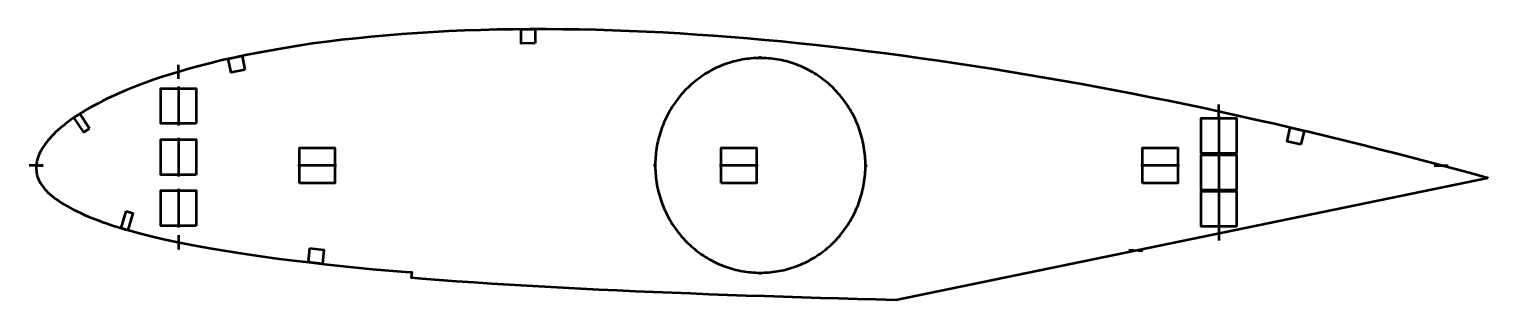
# Model space of a CAD drawing. Header units: metres. Extents: x -1 to 413, y 62 to 139.
import ezdxf

# ---------------------------------------------------------------- set-up
doc = ezdxf.new("R2010")
doc.units = ezdxf.units.M
doc.layers.add('Layer', color=1, linetype='Continuous', lineweight=50)

msp = doc.modelspace()

# ---------------------------------------------------------------- linework, layer by layer
at = {"layer": 'Layer'}
for p, q in [((41.25, 124.47), (41.25, 128.47)), ((206.25, 130.4), (206.25, 130.9)), ((41.25, 122.32), (41.25, 111.32)), ((336.25, 113.24), (336.25, 117.24)), ((336.25, 113.85), (336.25, 102.85)), ((41.25, 107.84), (41.25, 96.84)), ((336.25, 103.5), (336.25, 92.5)), ((2.89, 99.78), (-1.1, 100.08)), ((2.9, 100), (-1.1, 100)), ((86.09, 100), (75.09, 100)), ((176.44, 100), (175.94, 100)), ((205.63, 100), (194.63, 100)), ((236.06, 100), (236.56, 100)), ((325.16, 100), (314.16, 100)), ((397.35, 100), (401.35, 100)), ((41.25, 93.37), (41.25, 82.37)), ((336.25, 93.16), (336.25, 82.16)), ((336.25, 82.76), (336.25, 78.76)), ((41.25, 80.21), (41.25, 76.21)), ((310.77, 76.08), (314.76, 75.78)), ((206.25, 69.6), (206.25, 69.1))]:
    msp.add_line(p, q, dxfattribs=at)
for points in [[(412.56, 96.45), (412.56, 96.45), (412.31, 96.52), (407.28, 97.87), (402.27, 99.22), (397.25, 100.56), (392.24, 101.89), (387.23, 103.18), (382.2, 104.43), (377.16, 105.68), (372.13, 106.92), (367.11, 108.16), (362.1, 109.38), (357.08, 110.57), (352.06, 111.72), (347.04, 112.85), (342.02, 113.97), (337, 115.08), (331.99, 116.17), (326.97, 117.23), (321.96, 118.25), (316.94, 119.24), (311.91, 120.22), (306.89, 121.19), (301.88, 122.14), (296.87, 123.07), (291.86, 123.96), (286.84, 124.82), (281.83, 125.67), (276.82, 126.5), (271.81, 127.32), (266.81, 128.11), (261.81, 128.86), (256.82, 129.59), (251.83, 130.3), (246.84, 130.98), (241.87, 131.65), (236.9, 132.29), (231.96, 132.9), (227.03, 133.48), (222.12, 134.03), (217.23, 134.55), (212.36, 135.04), (207.51, 135.5), (202.67, 135.93), (197.84, 136.32), (193.01, 136.69), (188.2, 137.02), (183.4, 137.33), (178.62, 137.6), (173.84, 137.84), (169.08, 138.05), (164.34, 138.21), (159.6, 138.35), (154.89, 138.45), (150.19, 138.52), (145.51, 138.55), (140.86, 138.55), (136.22, 138.51), (131.61, 138.44), (127.03, 138.32), (122.47, 138.16), (117.94, 137.97), (113.45, 137.75), (108.99, 137.48), (104.58, 137.17), (100.21, 136.8), (95.87, 136.4), (91.6, 135.97), (87.39, 135.53), (83.25, 135.03), (79.19, 134.48), (75.22, 133.87), (71.33, 133.23), (67.53, 132.57), (63.84, 131.9), (60.28, 131.22), (56.84, 130.5), (53.55, 129.76), (50.39, 128.99), (47.36, 128.21), (44.48, 127.41), (41.74, 126.62), (39.13, 125.83), (36.65, 125.05), (34.31, 124.28), (32.11, 123.51), (30.03, 122.75), (28.06, 121.98), (26.21, 121.22), (24.47, 120.47), (22.83, 119.73), (21.28, 119), (19.83, 118.28), (18.45, 117.57), (17.16, 116.88), (15.93, 116.2), (14.79, 115.54), (13.7, 114.89), (12.69, 114.25), (11.72, 113.61), (10.81, 112.98), (9.96, 112.36), (9.16, 111.76), (8.4, 111.15), (7.68, 110.55), (7.01, 109.96), (6.38, 109.36), (5.78, 108.78), (5.23, 108.2), (4.71, 107.62), (4.22, 107.05), (3.77, 106.48), (3.35, 105.92), (2.96, 105.35), (2.59, 104.79), (2.26, 104.25), (1.97, 103.72), (1.72, 103.22), (1.52, 102.69), (1.34, 102.15), (1.2, 101.6), (1.06, 101.02), (0.97, 100.55), (0.9, 100.03), (0.9, 99.58), (0.91, 99.03), (0.93, 98.5), (0.98, 97.99), (1.05, 97.48), (1.17, 96.98), (1.34, 96.46), (1.55, 95.96), (1.81, 95.45), (2.12, 94.93), (2.48, 94.41), (2.86, 93.89), (3.28, 93.38), (3.73, 92.87), (4.23, 92.36), (4.76, 91.86), (5.32, 91.37), (5.93, 90.88), (6.59, 90.4), (7.28, 89.92), (8.02, 89.44), (8.8, 88.96), (9.63, 88.47), (10.5, 87.99), (11.42, 87.5), (12.38, 87.02), (13.41, 86.53), (14.49, 86.04), (15.65, 85.55), (16.87, 85.05), (18.16, 84.55), (19.53, 84.04), (20.98, 83.52), (22.53, 83), (24.17, 82.48), (25.93, 81.96), (27.81, 81.43), (29.82, 80.89), (31.96, 80.33), (34.23, 79.77), (36.66, 79.2), (39.25, 78.63), (41.99, 78.06), (44.91, 77.49), (48, 76.93), (51.26, 76.38), (54.68, 75.8), (58.24, 75.21), (61.96, 74.64), (65.83, 74.09), (69.84, 73.56), (73.97, 73.05), (78.24, 72.56), (82.61, 72.06), (87.07, 71.56), (91.61, 71.09), (96.23, 70.64), (100.91, 70.23), (105.66, 69.84), (107.39, 69.71), (107.27, 68.21), (110.36, 67.97), (115.21, 67.59), (120.11, 67.22), (125.05, 66.88), (130.02, 66.56), (135.03, 66.27), (140.06, 65.97), (145.13, 65.68), (150.22, 65.39), (155.33, 65.12), (160.47, 64.87), (165.63, 64.63), (170.81, 64.41), (176, 64.19), (181.22, 63.98), (186.44, 63.77), (191.68, 63.56), (196.93, 63.37), (202.19, 63.18), (207.46, 63.01), (212.73, 62.84), (218, 62.67), (223.27, 62.52), (228.53, 62.37), (233.78, 62.21), (239.03, 62.07), (244.69, 61.93), (412.56, 96.45)], [(236.06, 100), (236.06, 100.64), (236.04, 101.28), (236, 101.92), (235.96, 102.55), (235.9, 103.19), (235.83, 103.82), (235.74, 104.46), (235.64, 105.09), (235.53, 105.72), (235.41, 106.34), (235.27, 106.97), (235.12, 107.59), (234.96, 108.2), (234.78, 108.82), (234.59, 109.42), (234.39, 110.03), (234.18, 110.63), (233.96, 111.23), (233.72, 111.82), (233.47, 112.4), (233.21, 112.98), (232.93, 113.56), (232.65, 114.13), (232.35, 114.69), (232.04, 115.25), (231.72, 115.8), (231.39, 116.34), (231.05, 116.87), (230.7, 117.4), (230.33, 117.92), (229.96, 118.43), (229.57, 118.94), (229.18, 119.43), (228.77, 119.92), (228.36, 120.4), (227.93, 120.87), (227.5, 121.33), (227.05, 121.78), (226.6, 122.22), (226.14, 122.65), (225.67, 123.07), (225.19, 123.48), (224.7, 123.88), (224.2, 124.27), (223.7, 124.65), (223.19, 125.02), (222.67, 125.38), (222.14, 125.72), (221.61, 126.06), (221.07, 126.38), (220.52, 126.69), (219.97, 126.99), (219.41, 127.28), (218.84, 127.56), (218.27, 127.82), (217.7, 128.07), (217.11, 128.31), (216.53, 128.54), (215.94, 128.75), (215.34, 128.95), (214.75, 129.14), (214.14, 129.32), (213.54, 129.48), (212.93, 129.63), (212.32, 129.77), (211.7, 129.89), (211.08, 130), (210.46, 130.1), (209.84, 130.18), (209.22, 130.25), (208.6, 130.31), (207.97, 130.35), (207.35, 130.38), (206.72, 130.4), (206.09, 130.4), (205.47, 130.39), (204.84, 130.37), (204.22, 130.33), (203.59, 130.28), (202.97, 130.22), (202.35, 130.14), (201.73, 130.05), (201.11, 129.95), (200.49, 129.83), (199.88, 129.7), (199.27, 129.56), (198.66, 129.4), (198.06, 129.23), (197.46, 129.05), (196.86, 128.85), (196.27, 128.65), (195.68, 128.43), (195.09, 128.19), (194.52, 127.95), (193.94, 127.69), (193.37, 127.42), (192.81, 127.14), (192.26, 126.84), (191.71, 126.54), (191.16, 126.22), (190.63, 125.89), (190.1, 125.55), (189.57, 125.2), (189.06, 124.84), (188.55, 124.46), (188.05, 124.08), (187.56, 123.68), (187.07, 123.28), (186.6, 122.86), (186.13, 122.44), (185.67, 122), (185.22, 121.55), (184.78, 121.1), (184.35, 120.63), (183.93, 120.16), (183.52, 119.68), (183.12, 119.19), (182.73, 118.69), (182.35, 118.18), (181.98, 117.66), (181.63, 117.14), (181.28, 116.61), (180.94, 116.07), (180.62, 115.52), (180.3, 114.97), (180, 114.41), (179.71, 113.84), (179.43, 113.27), (179.16, 112.7), (178.9, 112.11), (178.66, 111.52), (178.43, 110.93), (178.21, 110.33), (178, 109.73), (177.81, 109.12), (177.63, 108.51), (177.46, 107.89), (177.3, 107.28), (177.16, 106.65), (177.03, 106.03), (176.91, 105.4), (176.81, 104.77), (176.71, 104.14), (176.64, 103.51), (176.57, 102.87), (176.52, 102.23), (176.48, 101.6), (176.45, 100.96), (176.44, 100.32), (176.44, 99.68), (176.45, 99.04), (176.48, 98.4), (176.52, 97.77), (176.57, 97.13), (176.64, 96.49), (176.71, 95.86), (176.81, 95.23), (176.91, 94.6), (177.03, 93.97), (177.16, 93.35), (177.3, 92.72), (177.46, 92.11), (177.63, 91.49), (177.81, 90.88), (178, 90.27), (178.21, 89.67), (178.43, 89.07), (178.66, 88.48), (178.9, 87.89), (179.16, 87.3), (179.43, 86.73), (179.71, 86.16), (180, 85.59), (180.3, 85.03), (180.62, 84.48), (180.94, 83.93), (181.28, 83.39), (181.63, 82.86), (181.98, 82.34), (182.35, 81.82), (182.73, 81.31), (183.12, 80.81), (183.52, 80.32), (183.93, 79.84), (184.35, 79.37), (184.78, 78.9), (185.22, 78.45), (185.67, 78), (186.13, 77.56), (186.6, 77.14), (187.07, 76.72), (187.56, 76.32), (188.05, 75.92), (188.55, 75.54), (189.06, 75.16), (189.57, 74.8), (190.1, 74.45), (190.63, 74.11), (191.16, 73.78), (191.71, 73.46), (192.26, 73.16), (192.81, 72.86), (193.37, 72.58), (193.94, 72.31), (194.52, 72.05), (195.09, 71.81), (195.68, 71.57), (196.27, 71.35), (196.86, 71.15), (197.46, 70.95), (198.06, 70.77), (198.66, 70.6), (199.27, 70.44), (199.88, 70.3), (200.49, 70.17), (201.11, 70.05), (201.73, 69.95), (202.35, 69.86), (202.97, 69.78), (203.59, 69.72), (204.22, 69.67), (204.84, 69.63), (205.47, 69.61), (206.09, 69.6), (206.72, 69.6), (207.35, 69.62), (207.97, 69.65), (208.6, 69.69), (209.22, 69.75), (209.84, 69.82), (210.46, 69.9), (211.08, 70), (211.7, 70.11), (212.32, 70.23), (212.93, 70.37), (213.54, 70.52), (214.14, 70.68), (214.75, 70.86), (215.34, 71.05), (215.94, 71.25), (216.53, 71.46), (217.11, 71.69), (217.7, 71.93), (218.27, 72.18), (218.84, 72.44), (219.41, 72.72), (219.97, 73.01), (220.52, 73.31), (221.07, 73.62), (221.61, 73.94), (222.14, 74.28), (222.67, 74.62), (223.19, 74.98), (223.7, 75.35), (224.2, 75.73), (224.7, 76.12), (225.19, 76.52), (225.67, 76.93), (226.14, 77.35), (226.6, 77.78), (227.05, 78.22), (227.5, 78.67), (227.93, 79.13), (228.36, 79.6), (228.77, 80.08), (229.18, 80.57), (229.57, 81.06), (229.96, 81.57), (230.33, 82.08), (230.7, 82.6), (231.05, 83.13), (231.39, 83.66), (231.72, 84.2), (232.04, 84.75), (232.35, 85.31), (232.65, 85.87), (232.93, 86.44), (233.21, 87.02), (233.47, 87.6), (233.72, 88.18), (233.96, 88.77), (234.18, 89.37), (234.39, 89.97), (234.59, 90.58), (234.78, 91.18), (234.96, 91.8), (235.12, 92.41), (235.27, 93.03), (235.41, 93.66), (235.53, 94.28), (235.64, 94.91), (235.74, 95.54), (235.83, 96.18), (235.9, 96.81), (235.96, 97.45), (236, 98.08), (236.04, 98.72), (236.06, 99.36), (236.06, 100)]]:
    msp.add_lwpolyline(points, close=True, dxfattribs=at)
for points in [[(142.43, 134.57), (138.43, 134.53), (138.39, 138.53), (142.39, 138.57), (142.43, 134.57)], [(60.09, 127.09), (56.18, 126.28), (55.37, 130.2), (59.28, 131.01), (60.09, 127.09)], [(46.25, 111.82), (36.25, 111.82), (36.25, 121.82), (46.25, 121.82), (46.25, 111.82)], [(16.03, 110.46), (14.36, 109.36), (11.6, 113.53), (13.26, 114.63), (16.03, 110.46)], [(341.25, 103.35), (331.25, 103.35), (331.25, 113.35), (341.25, 113.35), (341.25, 103.35)], [(359.52, 105.88), (355.63, 106.8), (356.55, 110.69), (360.45, 109.77), (359.52, 105.88)], [(46.25, 97.34), (36.25, 97.34), (36.25, 107.34), (46.25, 107.34), (46.25, 97.34)], [(75.59, 95), (75.59, 105), (85.59, 105), (85.59, 95), (75.59, 95)], [(195.13, 95), (195.13, 105), (205.13, 105), (205.13, 95), (195.13, 95)], [(314.66, 95), (314.66, 105), (324.66, 105), (324.66, 95), (314.66, 95)], [(341.25, 93), (331.25, 93), (331.25, 103), (341.25, 103), (341.25, 93)], [(46.25, 82.87), (36.25, 82.87), (36.25, 92.87), (46.25, 92.87), (46.25, 82.87)], [(341.25, 82.66), (331.25, 82.66), (331.25, 92.66), (341.25, 92.66), (341.25, 82.66)], [(26.37, 87.04), (28.29, 86.47), (26.86, 81.68), (24.94, 82.25), (26.37, 87.04)], [(78.53, 76.55), (82.5, 76.1), (82.05, 72.12), (78.08, 72.58), (78.53, 76.55)]]:
    msp.add_lwpolyline(points, dxfattribs=at)

doc.saveas('drawing.dxf')
